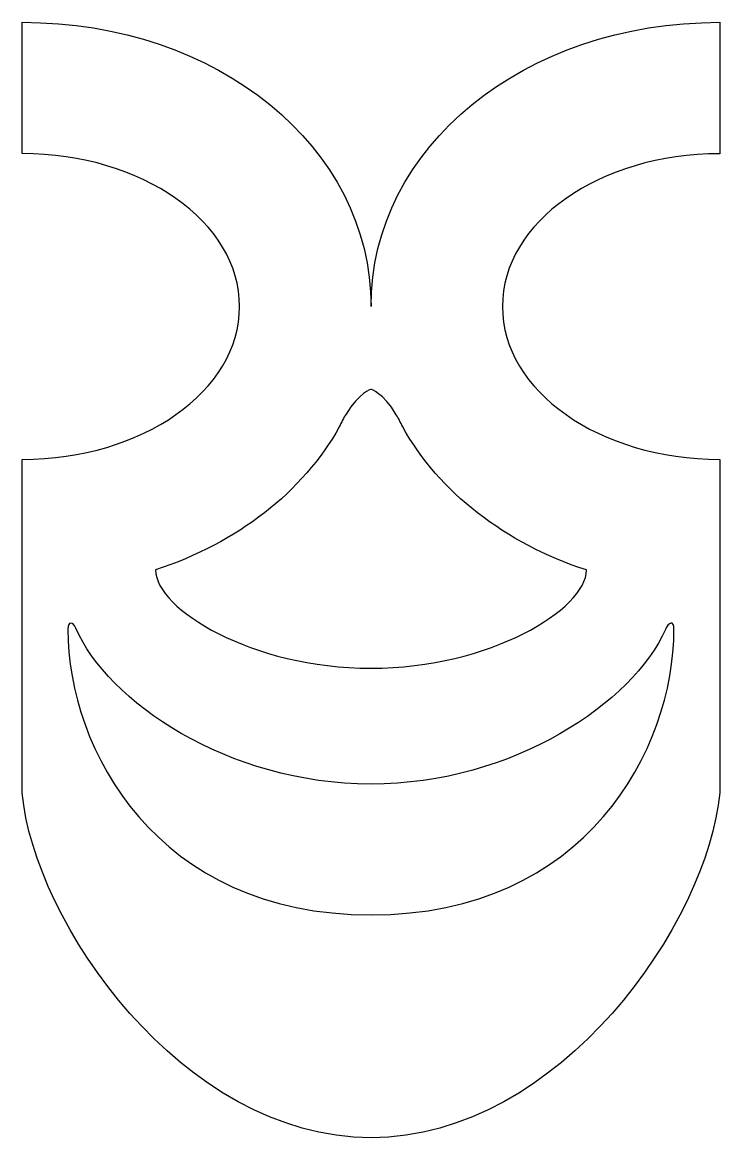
# Model space of a CAD drawing. Header units: centimetres. Extents: x 0.9 to 10, y -8.3 to 5.5.
# Drawn here: x 3.104 to 5.002, y -8.284 to -5.246 of the extents above; entities that cross this region are included whole.
import ezdxf

# ---------------------------------------------------------------- set-up
doc = ezdxf.new("R2010")
doc.units = ezdxf.units.CM
doc.header["$MEASUREMENT"] = 0
doc.layers.add('Layer 1', color=7, linetype='Continuous')

msp = doc.modelspace()

# ---------------------------------------------------------------- linework, layer by layer
at = {"layer": 'Layer 1', "color": 55}
for points, knots in [([(3.1038, -6.43676), (3.1038, -6.43676), (3.1038, -7.34507), (3.1038, -7.34507), (3.1038, -7.34507), (3.13407, -7.694), (3.53827, -8.28397), (4.05313, -8.28397), (4.05313, -8.28397), (4.56799, -8.28397), (4.97192, -7.694), (5.00246, -7.3451), (5.00246, -7.3451), (5.00246, -7.3451), (5.00246, -6.43679), (5.00246, -6.43679), (5.00246, -6.43679), (4.67557, -6.43679), (4.41085, -6.25023), (4.41085, -6.02049), (4.41085, -6.02049), (4.41085, -5.79043), (4.67557, -5.60414), (5.00246, -5.60414), (5.00246, -5.60414), (5.00246, -5.60414), (5.00246, -5.24642), (5.00246, -5.24642), (5.00246, -5.24642), (4.47001, -5.24642), (4.05313, -5.58625), (4.05313, -6.02049), (4.05313, -6.02049), (4.05313, -5.58626), (3.63596, -5.2464), (3.1038, -5.2464), (3.1038, -5.2464), (3.1038, -5.2464), (3.1038, -5.60412), (3.1038, -5.60412), (3.1038, -5.60412), (3.43043, -5.60412), (3.69541, -5.79041), (3.69541, -6.02047), (3.69541, -6.02047), (3.69538, -6.25023), (3.4304, -6.43676), (3.1038, -6.43676)], [0, 0, 0, 0, 0.0769231, 0.0769231, 0.0769231, 0.0769231, 0.1538462, 0.1538462, 0.1538462, 0.1538462, 0.2307692, 0.2307692, 0.2307692, 0.2307692, 0.3076923, 0.3076923, 0.3076923, 0.3076923, 0.3846154, 0.3846154, 0.3846154, 0.3846154, 0.4615385, 0.4615385, 0.4615385, 0.4615385, 0.5384615, 0.5384615, 0.5384615, 0.5384615, 0.6153846, 0.6153846, 0.6153846, 0.6153846, 0.6923077, 0.6923077, 0.6923077, 0.6923077, 0.7692308, 0.7692308, 0.7692308, 0.7692308, 0.8461538, 0.8461538, 0.8461538, 0.8461538, 1, 1, 1, 1]), ([(3.96645, -6.34844), (3.97277, -6.33497), (3.97883, -6.32344), (3.98518, -6.31351), (3.98518, -6.31351), (3.98518, -6.31322), (3.98518, -6.31322), (3.98518, -6.31322), (3.98518, -6.31322), (4.02151, -6.25409), (4.05313, -6.24636), (4.05313, -6.24636), (4.05313, -6.24636), (4.05313, -6.24636), (4.08562, -6.25409), (4.12192, -6.31518), (4.12192, -6.31518), (4.12769, -6.32481), (4.13375, -6.33582), (4.13954, -6.34849), (4.13954, -6.34849), (4.2386, -6.52568), (4.4169, -6.66491), (4.63981, -6.73788), (4.63981, -6.73788), (4.63925, -6.84461), (4.37673, -7.00561), (4.05315, -7.00559), (4.05315, -7.00559), (3.72927, -7.00559), (3.46704, -6.84462), (3.46649, -6.73786), (3.46649, -6.73786), (3.46649, -6.73786), (3.46649, -6.73754), (3.46649, -6.73754), (3.46649, -6.73754), (3.68935, -6.66485), (3.86765, -6.52566), (3.96645, -6.34844)], [0, 0, 0, 0, 0.0909091, 0.0909091, 0.0909091, 0.0909091, 0.1818182, 0.1818182, 0.1818182, 0.1818182, 0.2727273, 0.2727273, 0.2727273, 0.2727273, 0.3636364, 0.3636364, 0.3636364, 0.3636364, 0.4545455, 0.4545455, 0.4545455, 0.4545455, 0.5454545, 0.5454545, 0.5454545, 0.5454545, 0.6363636, 0.6363636, 0.6363636, 0.6363636, 0.7272727, 0.7272727, 0.7272727, 0.7272727, 0.8181818, 0.8181818, 0.8181818, 0.8181818, 1, 1, 1, 1]), ([(4.85495, -6.89991), (4.86238, -6.88147), (4.87807, -6.87292), (4.87807, -6.89991), (4.87807, -6.89991), (4.87807, -7.22484), (4.63894, -7.6772), (4.05313, -7.6772), (4.05313, -7.6772), (3.46732, -7.6772), (3.22792, -7.22482), (3.22792, -6.89988), (3.22792, -6.89988), (3.22792, -6.87482), (3.24139, -6.88035), (3.24967, -6.89604), (3.24967, -6.89604), (3.24967, -6.89604), (3.24967, -6.89604), (3.24967, -6.8963), (3.24967, -6.8963), (3.33468, -7.09495), (3.66213, -7.32088), (4.05316, -7.32088), (4.05316, -7.32088), (4.44167, -7.32091), (4.76771, -7.09747), (4.85495, -6.89991)], [0, 0, 0, 0, 0.125, 0.125, 0.125, 0.125, 0.25, 0.25, 0.25, 0.25, 0.375, 0.375, 0.375, 0.375, 0.5, 0.5, 0.5, 0.5, 0.625, 0.625, 0.625, 0.625, 0.75, 0.75, 0.75, 0.75, 1, 1, 1, 1])]:
    msp.add_open_spline(points, degree=3, knots=knots, dxfattribs=at)

doc.saveas('drawing.dxf')
